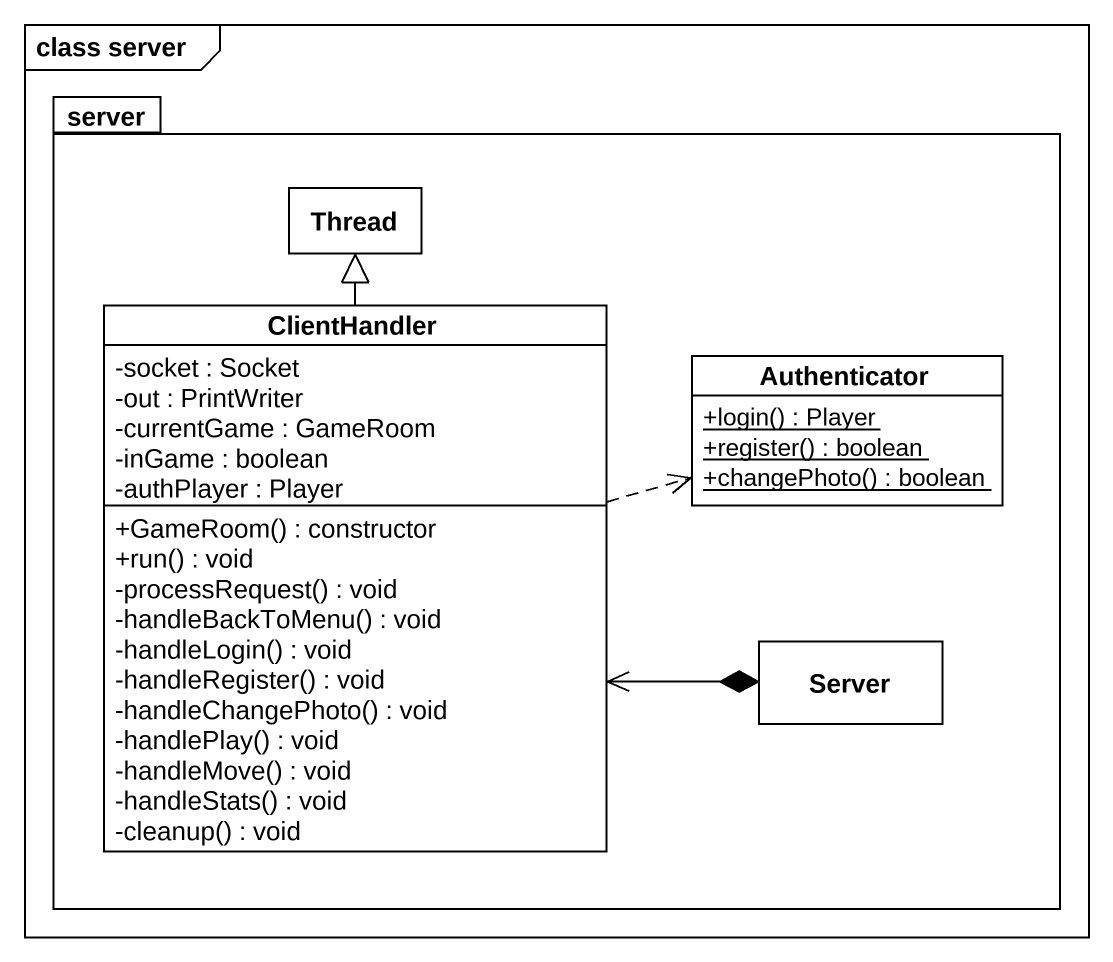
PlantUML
@startuml
mainframe class server
hide circle
hide empty members
skinparam classAttributeIconSize 0
package server #FFFFFF {
  class Thread #FFFFFF
  class ClientHandler #FFFFFF {
    -socket : Socket
    -out : PrintWriter
    -currentGame : GameRoom
    -inGame : boolean
    -authPlayer : Player
    +GameRoom() : constructor
    +run() : void
    -processRequest() : void
    -handleBackToMenu() : void
    -handleLogin() : void
    -handleRegister() : void
    -handleChangePhoto() : void
    -handlePlay() : void
    -handleMove() : void
    -handleStats() : void
    -cleanup() : void
  }
  class Authenticator #FFFFFF {
    {static} +login() : Player
    {static} +register() : boolean
    {static} +changePhoto() : boolean
  }
  class Server #FFFFFF
}
ClientHandler -up-|> Thread
ClientHandler .right.> Authenticator
Server *-left-> ClientHandler
@enduml
